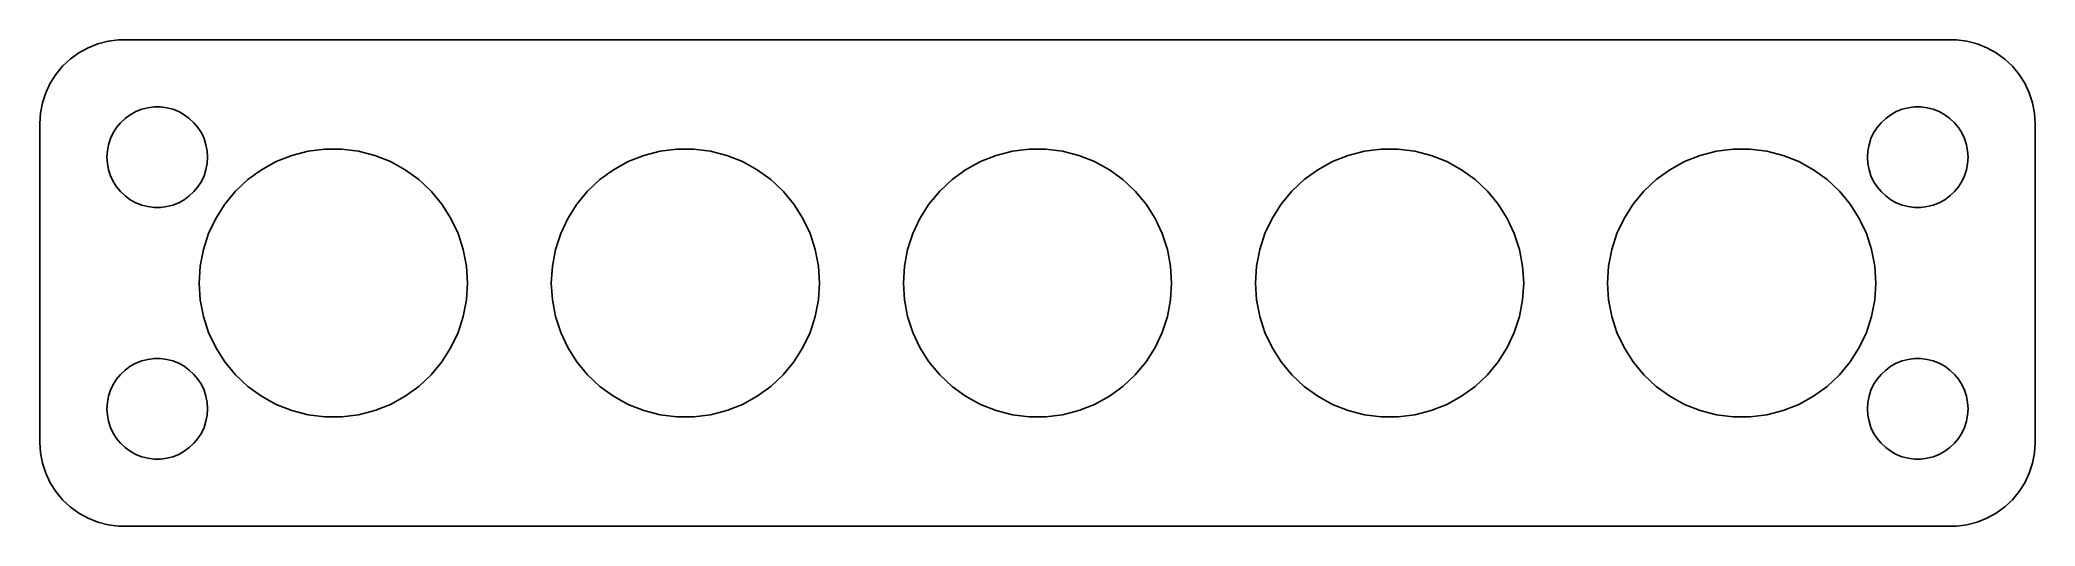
# Model space of a CAD drawing. Header units: metres. Extents: x -60 to 60, y 25 to 53.
import ezdxf

# ---------------------------------------------------------------- set-up
doc = ezdxf.new("R2010")
doc.units = ezdxf.units.M

msp = doc.modelspace()

# ---------------------------------------------------------------- linework, layer by layer
for p, q in [((-57.1791, 52.7216), (-57.6871, 52.3526)), ((-56.6289, 53.0241), (-57.1791, 52.7216)), ((-56.0451, 53.2553), (-56.6289, 53.0241)), ((-55.4369, 53.4114), (-56.0451, 53.2553)), ((-54.8139, 53.4901), (-55.4369, 53.4114)), ((54.8139, 53.4901), (-54.8139, 53.4901)), ((55.4369, 53.4114), (54.8139, 53.4901)), ((56.0451, 53.2553), (55.4369, 53.4114)), ((56.6289, 53.0241), (56.0451, 53.2553)), ((57.1791, 52.7216), (56.6289, 53.0241)), ((57.6871, 52.3526), (57.1791, 52.7216)), ((-58.5451, 51.4389), (-58.8815, 50.9088)), ((-58.1448, 51.9227), (-58.5451, 51.4389)), ((-57.6871, 52.3526), (-58.1448, 51.9227)), ((58.1448, 51.9227), (57.6871, 52.3526)), ((58.5451, 51.4389), (58.1448, 51.9227)), ((58.8815, 50.9088), (58.5451, 51.4389)), ((-59.1489, 50.3406), (-59.3429, 49.7434)), ((-58.8815, 50.9088), (-59.1489, 50.3406)), ((59.1489, 50.3406), (58.8815, 50.9088)), ((59.3429, 49.7434), (59.1489, 50.3406)), ((-59.4606, 49.1267), (-59.5, 48.5)), ((-59.3429, 49.7434), (-59.4606, 49.1267)), ((-54.6869, 48.5536), (-54.4123, 48.8115)), ((-54.4123, 48.8115), (-54.1075, 49.033)), ((-54.1075, 49.033), (-53.7773, 49.2145)), ((-53.7773, 49.2145), (-53.427, 49.3532)), ((-53.427, 49.3532), (-53.0621, 49.4469)), ((-53.0621, 49.4469), (-52.6884, 49.4941)), ((-52.6884, 49.4941), (-52.3116, 49.4941)), ((-52.3116, 49.4941), (-51.9379, 49.4469)), ((-51.9379, 49.4469), (-51.5729, 49.3532)), ((-51.5729, 49.3532), (-51.2227, 49.2145)), ((-51.2227, 49.2145), (-50.8925, 49.033)), ((-50.8925, 49.033), (-50.5877, 48.8115)), ((-50.5877, 48.8115), (-50.3131, 48.5536)), ((50.3131, 48.5536), (50.5877, 48.8115)), ((50.5877, 48.8115), (50.8925, 49.033)), ((50.8925, 49.033), (51.2227, 49.2145)), ((51.2227, 49.2145), (51.5729, 49.3532)), ((51.5729, 49.3532), (51.9379, 49.4469)), ((51.9379, 49.4469), (52.3116, 49.4941)), ((52.3116, 49.4941), (52.6884, 49.4941)), ((52.6884, 49.4941), (53.0621, 49.4469)), ((53.0621, 49.4469), (53.427, 49.3532)), ((53.427, 49.3532), (53.7773, 49.2145)), ((53.7773, 49.2145), (54.1075, 49.033)), ((54.1075, 49.033), (54.4123, 48.8115)), ((54.4123, 48.8115), (54.6869, 48.5536)), ((59.4606, 49.1267), (59.3429, 49.7434)), ((59.5, 48.5), (59.4606, 49.1267)), ((-59.5, 48.5), (-59.5, 29.5)), ((-55.4057, 47.2461), (-55.2893, 47.6044)), ((-55.2893, 47.6044), (-55.1289, 47.9453)), ((-55.1289, 47.9453), (-54.927, 48.2634)), ((-54.927, 48.2634), (-54.6869, 48.5536)), ((-50.3131, 48.5536), (-50.0729, 48.2634)), ((-50.0729, 48.2634), (-49.8711, 47.9453)), ((-49.8711, 47.9453), (-49.7107, 47.6044)), ((-49.7107, 47.6044), (-49.5942, 47.2461)), ((49.5942, 47.2461), (49.7107, 47.6044)), ((49.7107, 47.6044), (49.8711, 47.9453)), ((49.8711, 47.9453), (50.0729, 48.2634)), ((50.0729, 48.2634), (50.3131, 48.5536)), ((54.6869, 48.5536), (54.927, 48.2634)), ((54.927, 48.2634), (55.1289, 47.9453)), ((55.1289, 47.9453), (55.2893, 47.6044)), ((55.2893, 47.6044), (55.4057, 47.2461)), ((59.5, 29.5), (59.5, 48.5)), ((-55.5, 46.5), (-55.4763, 46.876)), ((-55.4763, 46.124), (-55.5, 46.5)), ((-55.4763, 46.876), (-55.4057, 47.2461)), ((-49.5942, 47.2461), (-49.5237, 46.876)), ((-49.5237, 46.876), (-49.5, 46.5)), ((-49.5, 46.5), (-49.5237, 46.124)), ((-45.4062, 46.2386), (-44.4721, 46.6084)), ((-44.4721, 46.6084), (-43.499, 46.8583)), ((-43.499, 46.8583), (-42.5023, 46.9842)), ((-42.5023, 46.9842), (-41.4977, 46.9842)), ((-41.4977, 46.9842), (-40.5009, 46.8583)), ((-40.5009, 46.8583), (-39.5279, 46.6084)), ((-39.5279, 46.6084), (-38.5938, 46.2386)), ((-24.4062, 46.2386), (-23.4721, 46.6084)), ((-23.4721, 46.6084), (-22.499, 46.8583)), ((-22.499, 46.8583), (-21.5023, 46.9842)), ((-21.5023, 46.9842), (-20.4977, 46.9842)), ((-20.4977, 46.9842), (-19.5009, 46.8583)), ((-19.5009, 46.8583), (-18.5279, 46.6084)), ((-18.5279, 46.6084), (-17.5938, 46.2386)), ((-3.40622, 46.2386), (-2.47212, 46.6084)), ((-2.47212, 46.6084), (-1.49904, 46.8583)), ((-1.49904, 46.8583), (-0.50232, 46.9842)), ((-0.50232, 46.9842), (0.50232, 46.9842)), ((0.50232, 46.9842), (1.49904, 46.8583)), ((1.49904, 46.8583), (2.47212, 46.6084)), ((2.47212, 46.6084), (3.40622, 46.2386)), ((17.5938, 46.2386), (18.5279, 46.6084)), ((18.5279, 46.6084), (19.5009, 46.8583)), ((19.5009, 46.8583), (20.4977, 46.9842)), ((20.4977, 46.9842), (21.5023, 46.9842)), ((21.5023, 46.9842), (22.499, 46.8583)), ((22.499, 46.8583), (23.4721, 46.6084)), ((23.4721, 46.6084), (24.4062, 46.2386)), ((38.5938, 46.2386), (39.5279, 46.6084)), ((39.5279, 46.6084), (40.5009, 46.8583)), ((40.5009, 46.8583), (41.4977, 46.9842)), ((41.4977, 46.9842), (42.5023, 46.9842)), ((42.5023, 46.9842), (43.499, 46.8583)), ((43.499, 46.8583), (44.4721, 46.6084)), ((44.4721, 46.6084), (45.4062, 46.2386)), ((49.5, 46.5), (49.5237, 46.876)), ((49.5237, 46.124), (49.5, 46.5)), ((49.5237, 46.876), (49.5942, 47.2461)), ((55.4057, 47.2461), (55.4763, 46.876)), ((55.4763, 46.876), (55.5, 46.5)), ((55.5, 46.5), (55.4763, 46.124)), ((-55.4057, 45.7539), (-55.4763, 46.124)), ((-55.2893, 45.3956), (-55.4057, 45.7539)), ((-55.1289, 45.0547), (-55.2893, 45.3956)), ((-49.7107, 45.3956), (-49.8711, 45.0547)), ((-49.5942, 45.7539), (-49.7107, 45.3956)), ((-49.5237, 46.124), (-49.5942, 45.7539)), ((-47.0994, 45.1641), (-46.2866, 45.7546)), ((-46.2866, 45.7546), (-45.4062, 46.2386)), ((-38.5938, 46.2386), (-37.7134, 45.7546)), ((-37.7134, 45.7546), (-36.9006, 45.1641)), ((-26.0994, 45.1641), (-25.2866, 45.7546)), ((-25.2866, 45.7546), (-24.4062, 46.2386)), ((-17.5938, 46.2386), (-16.7134, 45.7546)), ((-16.7134, 45.7546), (-15.9006, 45.1641)), ((-5.09938, 45.1641), (-4.28661, 45.7546)), ((-4.28661, 45.7546), (-3.40622, 46.2386)), ((3.40622, 46.2386), (4.28661, 45.7546)), ((4.28661, 45.7546), (5.09938, 45.1641)), ((15.9006, 45.1641), (16.7134, 45.7546)), ((16.7134, 45.7546), (17.5938, 46.2386)), ((24.4062, 46.2386), (25.2866, 45.7546)), ((25.2866, 45.7546), (26.0994, 45.1641)), ((36.9006, 45.1641), (37.7134, 45.7546)), ((37.7134, 45.7546), (38.5938, 46.2386)), ((45.4062, 46.2386), (46.2866, 45.7546)), ((46.2866, 45.7546), (47.0994, 45.1641)), ((49.5942, 45.7539), (49.5237, 46.124)), ((49.7107, 45.3956), (49.5942, 45.7539)), ((49.8711, 45.0547), (49.7107, 45.3956)), ((55.2893, 45.3956), (55.1289, 45.0547)), ((55.4057, 45.7539), (55.2893, 45.3956)), ((55.4763, 46.124), (55.4057, 45.7539)), ((-54.927, 44.7366), (-55.1289, 45.0547)), ((-54.6869, 44.4464), (-54.927, 44.7366)), ((-54.4123, 44.1884), (-54.6869, 44.4464)), ((-54.1075, 43.967), (-54.4123, 44.1884)), ((-50.5877, 44.1884), (-50.8925, 43.967)), ((-50.3131, 44.4464), (-50.5877, 44.1884)), ((-50.0729, 44.7366), (-50.3131, 44.4464)), ((-49.8711, 45.0547), (-50.0729, 44.7366)), ((-48.4721, 43.7023), (-47.8317, 44.4764)), ((-47.8317, 44.4764), (-47.0994, 45.1641)), ((-36.9006, 45.1641), (-36.1682, 44.4764)), ((-36.1682, 44.4764), (-35.5279, 43.7023)), ((-27.4721, 43.7023), (-26.8317, 44.4764)), ((-26.8317, 44.4764), (-26.0994, 45.1641)), ((-15.9006, 45.1641), (-15.1682, 44.4764)), ((-15.1682, 44.4764), (-14.5279, 43.7023)), ((-6.47212, 43.7023), (-5.83174, 44.4764)), ((-5.83174, 44.4764), (-5.09938, 45.1641)), ((5.09938, 45.1641), (5.83174, 44.4764)), ((5.83174, 44.4764), (6.47212, 43.7023)), ((14.5279, 43.7023), (15.1682, 44.4764)), ((15.1682, 44.4764), (15.9006, 45.1641)), ((26.0994, 45.1641), (26.8317, 44.4764)), ((26.8317, 44.4764), (27.4721, 43.7023)), ((35.5279, 43.7023), (36.1682, 44.4764)), ((36.1682, 44.4764), (36.9006, 45.1641)), ((47.0994, 45.1641), (47.8317, 44.4764)), ((47.8317, 44.4764), (48.4721, 43.7023)), ((50.0729, 44.7366), (49.8711, 45.0547)), ((50.3131, 44.4464), (50.0729, 44.7366)), ((50.5877, 44.1884), (50.3131, 44.4464)), ((50.8925, 43.967), (50.5877, 44.1884)), ((54.4123, 44.1884), (54.1075, 43.967)), ((54.6869, 44.4464), (54.4123, 44.1884)), ((54.927, 44.7366), (54.6869, 44.4464)), ((55.1289, 45.0547), (54.927, 44.7366)), ((-53.7773, 43.7855), (-54.1075, 43.967)), ((-53.427, 43.6468), (-53.7773, 43.7855)), ((-53.0621, 43.5531), (-53.427, 43.6468)), ((-52.6884, 43.5059), (-53.0621, 43.5531)), ((-52.3116, 43.5059), (-52.6884, 43.5059)), ((-51.9379, 43.5531), (-52.3116, 43.5059)), ((-51.5729, 43.6468), (-51.9379, 43.5531)), ((-51.2227, 43.7855), (-51.5729, 43.6468)), ((-50.8925, 43.967), (-51.2227, 43.7855)), ((-49.4382, 41.945), (-49.0105, 42.854)), ((-49.0105, 42.854), (-48.4721, 43.7023)), ((-35.5279, 43.7023), (-34.9895, 42.854)), ((-34.9895, 42.854), (-34.5618, 41.945)), ((-28.4382, 41.945), (-28.0105, 42.854)), ((-28.0105, 42.854), (-27.4721, 43.7023)), ((-14.5279, 43.7023), (-13.9895, 42.854)), ((-13.9895, 42.854), (-13.5618, 41.945)), ((-7.4382, 41.945), (-7.01045, 42.854)), ((-7.01045, 42.854), (-6.47212, 43.7023)), ((6.47212, 43.7023), (7.01045, 42.854)), ((7.01045, 42.854), (7.4382, 41.945)), ((13.5618, 41.945), (13.9895, 42.854)), ((13.9895, 42.854), (14.5279, 43.7023)), ((27.4721, 43.7023), (28.0105, 42.854)), ((28.0105, 42.854), (28.4382, 41.945)), ((34.5618, 41.945), (34.9895, 42.854)), ((34.9895, 42.854), (35.5279, 43.7023)), ((48.4721, 43.7023), (49.0105, 42.854)), ((49.0105, 42.854), (49.4382, 41.945)), ((51.2227, 43.7855), (50.8925, 43.967)), ((51.5729, 43.6468), (51.2227, 43.7855)), ((51.9379, 43.5531), (51.5729, 43.6468)), ((52.3116, 43.5059), (51.9379, 43.5531)), ((52.6884, 43.5059), (52.3116, 43.5059)), ((53.0621, 43.5531), (52.6884, 43.5059)), ((53.427, 43.6468), (53.0621, 43.5531)), ((53.7773, 43.7855), (53.427, 43.6468)), ((54.1075, 43.967), (53.7773, 43.7855)), ((-49.7487, 40.9895), (-49.4382, 41.945)), ((-34.5618, 41.945), (-34.2513, 40.9895)), ((-28.7487, 40.9895), (-28.4382, 41.945)), ((-13.5618, 41.945), (-13.2513, 40.9895)), ((-7.74866, 40.9895), (-7.4382, 41.945)), ((7.4382, 41.945), (7.74866, 40.9895)), ((13.2513, 40.9895), (13.5618, 41.945)), ((28.4382, 41.945), (28.7487, 40.9895)), ((34.2513, 40.9895), (34.5618, 41.945)), ((49.4382, 41.945), (49.7487, 40.9895)), ((-49.9369, 40.0027), (-49.7487, 40.9895)), ((-34.2513, 40.9895), (-34.0631, 40.0027)), ((-28.9369, 40.0027), (-28.7487, 40.9895)), ((-13.2513, 40.9895), (-13.0631, 40.0027)), ((-7.9369, 40.0027), (-7.74866, 40.9895)), ((7.74866, 40.9895), (7.9369, 40.0027)), ((13.0631, 40.0027), (13.2513, 40.9895)), ((28.7487, 40.9895), (28.9369, 40.0027)), ((34.0631, 40.0027), (34.2513, 40.9895)), ((49.7487, 40.9895), (49.9369, 40.0027)), ((-50, 39), (-49.9369, 40.0027)), ((-34.0631, 40.0027), (-34, 39)), ((-29, 39), (-28.9369, 40.0027)), ((-13.0631, 40.0027), (-13, 39)), ((-8, 39), (-7.9369, 40.0027)), ((7.9369, 40.0027), (8, 39)), ((13, 39), (13.0631, 40.0027)), ((28.9369, 40.0027), (29, 39)), ((34, 39), (34.0631, 40.0027)), ((49.9369, 40.0027), (50, 39)), ((-49.9369, 37.9973), (-50, 39)), ((-34, 39), (-34.0631, 37.9973)), ((-28.9369, 37.9973), (-29, 39)), ((-13, 39), (-13.0631, 37.9973)), ((-7.9369, 37.9973), (-8, 39)), ((8, 39), (7.9369, 37.9973)), ((13.0631, 37.9973), (13, 39)), ((29, 39), (28.9369, 37.9973)), ((34.0631, 37.9973), (34, 39)), ((50, 39), (49.9369, 37.9973)), ((-49.7487, 37.0105), (-49.9369, 37.9973)), ((-49.4382, 36.055), (-49.7487, 37.0105)), ((-34.2513, 37.0105), (-34.5618, 36.055)), ((-34.0631, 37.9973), (-34.2513, 37.0105)), ((-28.7487, 37.0105), (-28.9369, 37.9973)), ((-28.4382, 36.055), (-28.7487, 37.0105)), ((-13.2513, 37.0105), (-13.5618, 36.055)), ((-13.0631, 37.9973), (-13.2513, 37.0105)), ((-7.74866, 37.0105), (-7.9369, 37.9973)), ((-7.4382, 36.055), (-7.74866, 37.0105)), ((7.74866, 37.0105), (7.4382, 36.055)), ((7.9369, 37.9973), (7.74866, 37.0105)), ((13.2513, 37.0105), (13.0631, 37.9973)), ((13.5618, 36.055), (13.2513, 37.0105)), ((28.7487, 37.0105), (28.4382, 36.055)), ((28.9369, 37.9973), (28.7487, 37.0105)), ((34.2513, 37.0105), (34.0631, 37.9973)), ((34.5618, 36.055), (34.2513, 37.0105)), ((49.7487, 37.0105), (49.4382, 36.055)), ((49.9369, 37.9973), (49.7487, 37.0105)), ((-49.0105, 35.146), (-49.4382, 36.055)), ((-34.5618, 36.055), (-34.9895, 35.146)), ((-28.0105, 35.146), (-28.4382, 36.055)), ((-13.5618, 36.055), (-13.9895, 35.146)), ((-7.01045, 35.146), (-7.4382, 36.055)), ((7.4382, 36.055), (7.01045, 35.146)), ((13.9895, 35.146), (13.5618, 36.055)), ((28.4382, 36.055), (28.0105, 35.146)), ((34.9895, 35.146), (34.5618, 36.055)), ((49.4382, 36.055), (49.0105, 35.146)), ((-48.4721, 34.2977), (-49.0105, 35.146)), ((-34.9895, 35.146), (-35.5279, 34.2977)), ((-27.4721, 34.2977), (-28.0105, 35.146)), ((-13.9895, 35.146), (-14.5279, 34.2977)), ((-6.47212, 34.2977), (-7.01045, 35.146)), ((7.01045, 35.146), (6.47212, 34.2977)), ((14.5279, 34.2977), (13.9895, 35.146)), ((28.0105, 35.146), (27.4721, 34.2977)), ((35.5279, 34.2977), (34.9895, 35.146)), ((49.0105, 35.146), (48.4721, 34.2977)), ((-54.927, 33.2634), (-54.6869, 33.5536)), ((-54.6869, 33.5536), (-54.4123, 33.8116)), ((-54.4123, 33.8116), (-54.1075, 34.033)), ((-54.1075, 34.033), (-53.7773, 34.2145)), ((-53.7773, 34.2145), (-53.427, 34.3532)), ((-53.427, 34.3532), (-53.0621, 34.4469)), ((-53.0621, 34.4469), (-52.6884, 34.4941)), ((-52.6884, 34.4941), (-52.3116, 34.4941)), ((-52.3116, 34.4941), (-51.9379, 34.4469)), ((-51.9379, 34.4469), (-51.5729, 34.3532)), ((-51.5729, 34.3532), (-51.2227, 34.2145)), ((-51.2227, 34.2145), (-50.8925, 34.033)), ((-50.8925, 34.033), (-50.5877, 33.8116)), ((-50.5877, 33.8116), (-50.3131, 33.5536)), ((-50.3131, 33.5536), (-50.0729, 33.2634)), ((-47.8317, 33.5236), (-48.4721, 34.2977)), ((-47.0994, 32.8359), (-47.8317, 33.5236)), ((-36.1682, 33.5236), (-36.9006, 32.8359)), ((-35.5279, 34.2977), (-36.1682, 33.5236)), ((-26.8317, 33.5236), (-27.4721, 34.2977)), ((-26.0994, 32.8359), (-26.8317, 33.5236)), ((-15.1682, 33.5236), (-15.9006, 32.8359)), ((-14.5279, 34.2977), (-15.1682, 33.5236)), ((-5.83174, 33.5236), (-6.47212, 34.2977)), ((-5.09938, 32.8359), (-5.83174, 33.5236)), ((5.83174, 33.5236), (5.09938, 32.8359)), ((6.47212, 34.2977), (5.83174, 33.5236)), ((15.1682, 33.5236), (14.5279, 34.2977)), ((15.9006, 32.8359), (15.1682, 33.5236)), ((26.8317, 33.5236), (26.0994, 32.8359)), ((27.4721, 34.2977), (26.8317, 33.5236)), ((36.1682, 33.5236), (35.5279, 34.2977)), ((36.9006, 32.8359), (36.1682, 33.5236)), ((47.8317, 33.5236), (47.0994, 32.8359)), ((48.4721, 34.2977), (47.8317, 33.5236)), ((50.0729, 33.2634), (50.3131, 33.5536)), ((50.3131, 33.5536), (50.5877, 33.8116)), ((50.5877, 33.8116), (50.8925, 34.033)), ((50.8925, 34.033), (51.2227, 34.2145)), ((51.2227, 34.2145), (51.5729, 34.3532)), ((51.5729, 34.3532), (51.9379, 34.4469)), ((51.9379, 34.4469), (52.3116, 34.4941)), ((52.3116, 34.4941), (52.6884, 34.4941)), ((52.6884, 34.4941), (53.0621, 34.4469)), ((53.0621, 34.4469), (53.427, 34.3532)), ((53.427, 34.3532), (53.7773, 34.2145)), ((53.7773, 34.2145), (54.1075, 34.033)), ((54.1075, 34.033), (54.4123, 33.8116)), ((54.4123, 33.8116), (54.6869, 33.5536)), ((54.6869, 33.5536), (54.927, 33.2634)), ((-55.4763, 31.876), (-55.4057, 32.2461)), ((-55.4057, 32.2461), (-55.2893, 32.6044)), ((-55.2893, 32.6044), (-55.1289, 32.9453)), ((-55.1289, 32.9453), (-54.927, 33.2634)), ((-50.0729, 33.2634), (-49.8711, 32.9453)), ((-49.8711, 32.9453), (-49.7107, 32.6044)), ((-49.7107, 32.6044), (-49.5942, 32.2461)), ((-49.5942, 32.2461), (-49.5237, 31.876)), ((-46.2866, 32.2454), (-47.0994, 32.8359)), ((-45.4062, 31.7614), (-46.2866, 32.2454)), ((-37.7134, 32.2454), (-38.5938, 31.7614)), ((-36.9006, 32.8359), (-37.7134, 32.2454)), ((-25.2866, 32.2454), (-26.0994, 32.8359)), ((-24.4062, 31.7614), (-25.2866, 32.2454)), ((-16.7134, 32.2454), (-17.5938, 31.7614)), ((-15.9006, 32.8359), (-16.7134, 32.2454)), ((-4.28661, 32.2454), (-5.09938, 32.8359)), ((-3.40622, 31.7614), (-4.28661, 32.2454)), ((4.28661, 32.2454), (3.40622, 31.7614)), ((5.09938, 32.8359), (4.28661, 32.2454)), ((16.7134, 32.2454), (15.9006, 32.8359)), ((17.5938, 31.7614), (16.7134, 32.2454)), ((25.2866, 32.2454), (24.4062, 31.7614)), ((26.0994, 32.8359), (25.2866, 32.2454)), ((37.7134, 32.2454), (36.9006, 32.8359)), ((38.5938, 31.7614), (37.7134, 32.2454)), ((46.2866, 32.2454), (45.4062, 31.7614)), ((47.0994, 32.8359), (46.2866, 32.2454)), ((49.5237, 31.876), (49.5942, 32.2461)), ((49.5942, 32.2461), (49.7107, 32.6044)), ((49.7107, 32.6044), (49.8711, 32.9453)), ((49.8711, 32.9453), (50.0729, 33.2634)), ((54.927, 33.2634), (55.1289, 32.9453)), ((55.1289, 32.9453), (55.2893, 32.6044)), ((55.2893, 32.6044), (55.4057, 32.2461)), ((55.4057, 32.2461), (55.4763, 31.876)), ((-55.5, 31.5), (-55.4763, 31.876)), ((-55.4763, 31.124), (-55.5, 31.5)), ((-55.4057, 30.7539), (-55.4763, 31.124)), ((-49.5237, 31.124), (-49.5942, 30.7539)), ((-49.5237, 31.876), (-49.5, 31.5)), ((-49.5, 31.5), (-49.5237, 31.124)), ((-44.4721, 31.3916), (-45.4062, 31.7614)), ((-43.499, 31.1417), (-44.4721, 31.3916)), ((-42.5023, 31.0158), (-43.499, 31.1417)), ((-41.4977, 31.0158), (-42.5023, 31.0158)), ((-40.5009, 31.1417), (-41.4977, 31.0158)), ((-39.5279, 31.3916), (-40.5009, 31.1417)), ((-38.5938, 31.7614), (-39.5279, 31.3916)), ((-23.4721, 31.3916), (-24.4062, 31.7614)), ((-22.499, 31.1417), (-23.4721, 31.3916)), ((-21.5023, 31.0158), (-22.499, 31.1417)), ((-20.4977, 31.0158), (-21.5023, 31.0158)), ((-19.5009, 31.1417), (-20.4977, 31.0158)), ((-18.5279, 31.3916), (-19.5009, 31.1417)), ((-17.5938, 31.7614), (-18.5279, 31.3916)), ((-2.47212, 31.3916), (-3.40622, 31.7614)), ((-1.49904, 31.1417), (-2.47212, 31.3916)), ((-0.50232, 31.0158), (-1.49904, 31.1417)), ((0.50232, 31.0158), (-0.50232, 31.0158)), ((1.49904, 31.1417), (0.50232, 31.0158)), ((2.47212, 31.3916), (1.49904, 31.1417)), ((3.40622, 31.7614), (2.47212, 31.3916)), ((18.5279, 31.3916), (17.5938, 31.7614)), ((19.5009, 31.1417), (18.5279, 31.3916)), ((20.4977, 31.0158), (19.5009, 31.1417)), ((21.5023, 31.0158), (20.4977, 31.0158)), ((22.499, 31.1417), (21.5023, 31.0158)), ((23.4721, 31.3916), (22.499, 31.1417)), ((24.4062, 31.7614), (23.4721, 31.3916)), ((39.5279, 31.3916), (38.5938, 31.7614)), ((40.5009, 31.1417), (39.5279, 31.3916)), ((41.4977, 31.0158), (40.5009, 31.1417)), ((42.5023, 31.0158), (41.4977, 31.0158)), ((43.499, 31.1417), (42.5023, 31.0158)), ((44.4721, 31.3916), (43.499, 31.1417)), ((45.4062, 31.7614), (44.4721, 31.3916)), ((49.5, 31.5), (49.5237, 31.876)), ((49.5237, 31.124), (49.5, 31.5)), ((49.5942, 30.7539), (49.5237, 31.124)), ((55.4763, 31.124), (55.4057, 30.7539)), ((55.4763, 31.876), (55.5, 31.5)), ((55.5, 31.5), (55.4763, 31.124)), ((-55.2893, 30.3956), (-55.4057, 30.7539)), ((-55.1289, 30.0547), (-55.2893, 30.3956)), ((-54.927, 29.7366), (-55.1289, 30.0547)), ((-49.8711, 30.0547), (-50.0729, 29.7366)), ((-49.7107, 30.3956), (-49.8711, 30.0547)), ((-49.5942, 30.7539), (-49.7107, 30.3956)), ((49.7107, 30.3956), (49.5942, 30.7539)), ((49.8711, 30.0547), (49.7107, 30.3956)), ((50.0729, 29.7366), (49.8711, 30.0547)), ((55.1289, 30.0547), (54.927, 29.7366)), ((55.2893, 30.3956), (55.1289, 30.0547)), ((55.4057, 30.7539), (55.2893, 30.3956)), ((-59.5, 29.5), (-59.4606, 28.8733)), ((-59.4606, 28.8733), (-59.3429, 28.2566)), ((-54.6869, 29.4464), (-54.927, 29.7366)), ((-54.4123, 29.1885), (-54.6869, 29.4464)), ((-54.1075, 28.967), (-54.4123, 29.1885)), ((-53.7773, 28.7855), (-54.1075, 28.967)), ((-53.427, 28.6468), (-53.7773, 28.7855)), ((-53.0621, 28.5531), (-53.427, 28.6468)), ((-51.5729, 28.6468), (-51.9379, 28.5531)), ((-51.2227, 28.7855), (-51.5729, 28.6468)), ((-50.8925, 28.967), (-51.2227, 28.7855)), ((-50.5877, 29.1885), (-50.8925, 28.967)), ((-50.3131, 29.4464), (-50.5877, 29.1885)), ((-50.0729, 29.7366), (-50.3131, 29.4464)), ((50.3131, 29.4464), (50.0729, 29.7366)), ((50.5877, 29.1885), (50.3131, 29.4464)), ((50.8925, 28.967), (50.5877, 29.1885)), ((51.2227, 28.7855), (50.8925, 28.967)), ((51.5729, 28.6468), (51.2227, 28.7855)), ((51.9379, 28.5531), (51.5729, 28.6468)), ((53.427, 28.6468), (53.0621, 28.5531)), ((53.7773, 28.7855), (53.427, 28.6468)), ((54.1075, 28.967), (53.7773, 28.7855)), ((54.4123, 29.1885), (54.1075, 28.967)), ((54.6869, 29.4464), (54.4123, 29.1885)), ((54.927, 29.7366), (54.6869, 29.4464)), ((59.3429, 28.2566), (59.4606, 28.8733)), ((59.4606, 28.8733), (59.5, 29.5)), ((-59.3429, 28.2566), (-59.1489, 27.6594)), ((-59.1489, 27.6594), (-58.8815, 27.0912)), ((-52.6884, 28.5059), (-53.0621, 28.5531)), ((-52.3116, 28.5059), (-52.6884, 28.5059)), ((-51.9379, 28.5531), (-52.3116, 28.5059)), ((52.3116, 28.5059), (51.9379, 28.5531)), ((52.6884, 28.5059), (52.3116, 28.5059)), ((53.0621, 28.5531), (52.6884, 28.5059)), ((58.8815, 27.0912), (59.1489, 27.6594)), ((59.1489, 27.6594), (59.3429, 28.2566)), ((-58.8815, 27.0912), (-58.5451, 26.5611)), ((-58.5451, 26.5611), (-58.1448, 26.0773)), ((58.1448, 26.0773), (58.5451, 26.5611)), ((58.5451, 26.5611), (58.8815, 27.0912)), ((-58.1448, 26.0773), (-57.6871, 25.6474)), ((-57.6871, 25.6474), (-57.1791, 25.2784)), ((-57.1791, 25.2784), (-56.6289, 24.9759)), ((56.6289, 24.9759), (57.1791, 25.2784)), ((57.1791, 25.2784), (57.6871, 25.6474)), ((57.6871, 25.6474), (58.1448, 26.0773)), ((-56.6289, 24.9759), (-56.0451, 24.7447)), ((-56.0451, 24.7447), (-55.4369, 24.5886)), ((-55.4369, 24.5886), (-54.8139, 24.5099)), ((-54.8139, 24.5099), (54.8139, 24.5099)), ((54.8139, 24.5099), (55.4369, 24.5886)), ((55.4369, 24.5886), (56.0451, 24.7447)), ((56.0451, 24.7447), (56.6289, 24.9759))]:
    msp.add_line(p, q)

doc.saveas('drawing.dxf')
